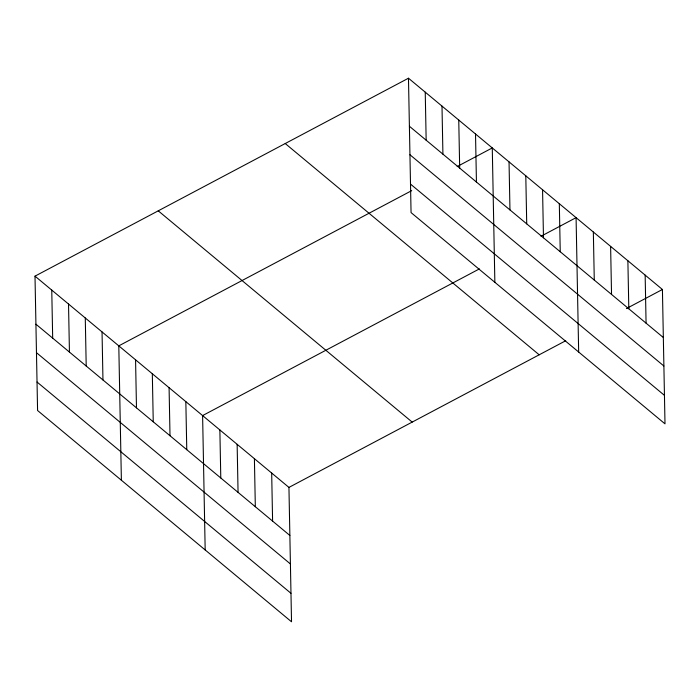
<?xml version="1.0" encoding="UTF-8"?>
<svg xmlns="http://www.w3.org/2000/svg" width="700" height="700" viewBox="0 0 700 700"><rect width="100%" height="100%" fill="white"/><g stroke="black" fill="none" stroke-linecap="round" stroke-linejoin="round"><path stroke-width="1.05" d="M35 276.15L288.942 487.41L291.524 621.784L37.581 410.515L35 276.15L408.476 78.216L662.419 289.485L665 423.85L411.058 212.59L408.476 78.216M411.696 190.645L118.799 345.861L121.38 480.235M457.196 166.53L492.275 147.936L494.856 282.301M479.377 268.905L202.606 415.581L205.179 549.946M541.004 236.25L576.082 217.656L578.664 352.021M288.942 487.41L565.722 340.734M626.395 308.578L662.419 289.485M409.404 126.263L663.346 337.531M409.946 154.752L663.889 366.012M410.506 184.1L664.449 395.369M285.233 143.535L539.175 354.804M158.244 210.831L412.186 422.1M35.919 324.188L289.861 535.456M36.47 352.678L290.412 563.946M37.03 382.025L290.973 593.294M645.155 275.118L646.074 323.164M627.883 260.75L628.81 308.796M610.619 246.391L611.538 294.429M593.346 232.024L594.274 280.07M559.317 203.709L560.245 251.755M542.561 189.77L543.48 237.816M525.796 175.822L526.724 223.869M509.04 161.884L509.959 209.921M475.519 133.998L476.438 182.035M458.754 120.05L459.681 168.096M441.998 106.111L442.916 154.149M425.241 92.164L426.16 140.21M271.679 473.051L272.598 521.089M254.406 458.684L255.325 506.721M237.142 444.316L238.061 492.363M219.87 429.949L220.789 477.995M185.841 401.642L186.769 449.68M169.085 387.695L170.004 435.741M152.32 373.756L153.248 421.794M135.564 359.809L136.482 407.855M102.043 331.922L102.961 379.969M85.277 317.975L86.205 366.021M68.521 304.036L69.44 352.082M51.756 290.089L52.684 338.135"/></g></svg>
